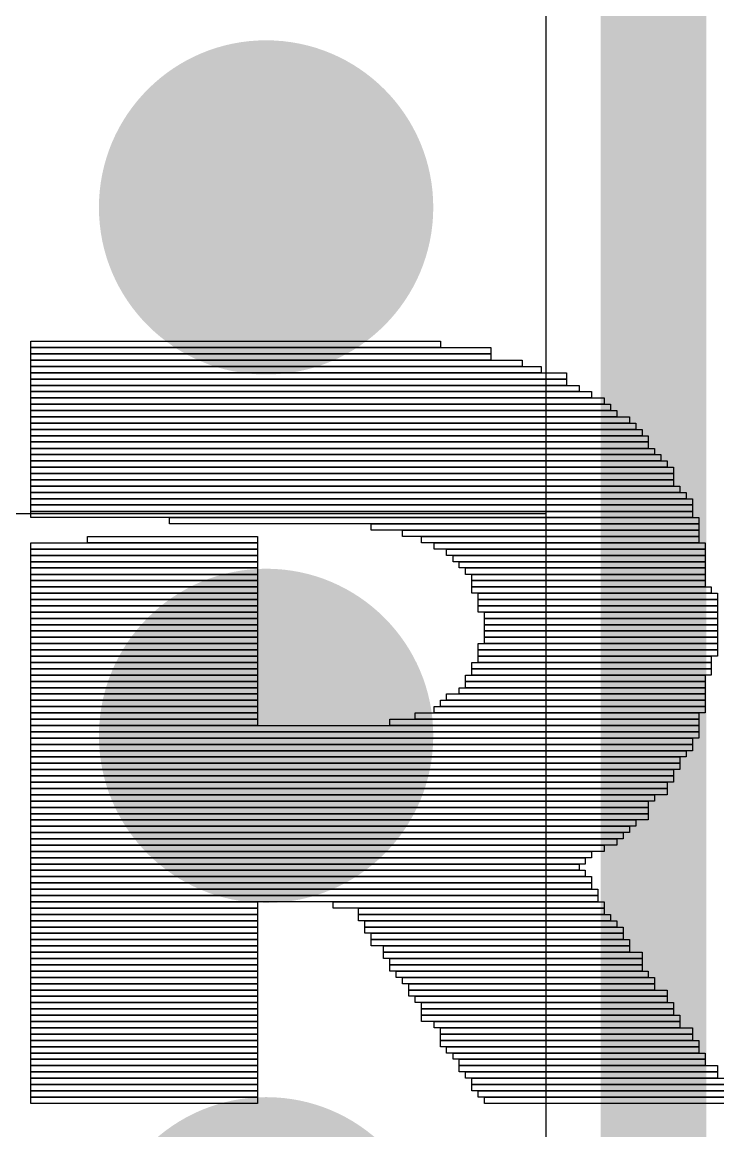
# Model space of a CAD drawing. Header units: millimetres. Extents: x -3 to 5381, y -54 to 5355.
# Drawn here: x 18.871 to 20.55, y -9.028 to -6.363 of the extents above; entities that cross this region are included whole.
import ezdxf

# ---------------------------------------------------------------- set-up
doc = ezdxf.new("R2010")
doc.units = ezdxf.units.MM
for name, color, linetype in [('BottomLayer', 5, 'Continuous'), ('BottomSolder', 6, 'Continuous'), ('TopLayer', 1, 'Continuous'), ('TopOverlay', 2, 'Continuous'), ('TopSolder', 216, 'Continuous'), ('ViaHoleLayer', 16, 'Continuous')]:
    doc.layers.add(name, color=color, linetype=linetype)

msp = doc.modelspace()

# ---------------------------------------------------------------- hatches: boundary and pattern name
at = {"layer": 'BottomLayer'}
h = msp.add_hatch(color=5, dxfattribs=at)
edge = h.paths.add_edge_path()
edge.add_arc((19.4572, -6.8082), 0.3, 0, 360)
h = msp.add_hatch(color=5, dxfattribs=at)
edge = h.paths.add_edge_path()
edge.add_arc((19.4572, -8.0782), 0.3, 0, 360)
at = {"layer": 'BottomSolder'}
h = msp.add_hatch(color=6, dxfattribs=at)
edge = h.paths.add_edge_path()
edge.add_arc((19.4572, -6.8082), 0.4016, 0, 360)
h = msp.add_hatch(color=6, dxfattribs=at)
edge = h.paths.add_edge_path()
edge.add_arc((19.4572, -8.0782), 0.4016, 0, 360)
h = msp.add_hatch(color=6, dxfattribs=at)
edge = h.paths.add_edge_path()
edge.add_arc((19.4572, -9.3482), 0.4016, 0, 360)
at = {"layer": 'TopLayer'}
h = msp.add_hatch(color=1, dxfattribs=at)
edge = h.paths.add_edge_path()
edge.add_arc((19.4572, -6.8082), 0.3, 0, 360)
h = msp.add_hatch(color=1, dxfattribs=at)
edge = h.paths.add_edge_path()
edge.add_arc((19.4572, -8.0782), 0.3, 0, 360)
at = {"layer": 'TopSolder'}
h = msp.add_hatch(color=216, dxfattribs=at)
edge = h.paths.add_edge_path()
edge.add_arc((19.4572, -6.8082), 0.4016, 0, 360)
h = msp.add_hatch(color=216, dxfattribs=at)
edge = h.paths.add_edge_path()
edge.add_arc((19.4572, -8.0782), 0.4016, 0, 360)
h = msp.add_hatch(color=216, dxfattribs=at)
edge = h.paths.add_edge_path()
edge.add_arc((19.4572, -9.3482), 0.4016, 0, 360)
at = {"layer": 'ViaHoleLayer'}
h = msp.add_hatch(color=16, dxfattribs=at)
edge = h.paths.add_edge_path()
edge.add_arc((19.4572, -6.8082), 0.15, 0, 360)
h = msp.add_hatch(color=16, dxfattribs=at)
edge = h.paths.add_edge_path()
edge.add_arc((19.4572, -8.0782), 0.15, 0, 360)

# ---------------------------------------------------------------- linework, layer by layer
at = {"layer": 'TopLayer'}
for p, q in [((20.1289, -3.6296), (20.1289, -7.5445)), ((20.1289, -4.1917), (20.1289, -10.3357)), ((20.1289, -7.5445), (18.8508, -7.5445))]:
    msp.add_line(p, q, dxfattribs=at)
at = {"layer": 'TopLayer', "const_width": 0.254}
msp.add_lwpolyline([(20.3879, -10.4429), (20.3879, -3.5223)], dxfattribs=at)
at = {"layer": 'TopOverlay'}
for p, q in [((18.8917, -7.145), (18.8917, -7.13)), ((18.8917, -7.13), (19.876, -7.13)), ((19.876, -7.13), (19.876, -7.145)), ((19.876, -7.145), (18.8917, -7.145)), ((18.8917, -7.1602), (18.8917, -7.145)), ((18.8917, -7.145), (19.9969, -7.145)), ((18.8917, -7.1752), (18.8917, -7.1602)), ((18.8917, -7.1602), (19.9969, -7.1602)), ((19.9969, -7.1602), (18.8917, -7.1602)), ((19.9969, -7.145), (19.9969, -7.1602)), ((19.9969, -7.1602), (19.9969, -7.1752)), ((19.9969, -7.1752), (18.8917, -7.1752)), ((18.8917, -7.1904), (18.8917, -7.1752)), ((18.8917, -7.1752), (20.0726, -7.1752)), ((20.0726, -7.1904), (18.8917, -7.1904)), ((18.8917, -7.2057), (18.8917, -7.1904)), ((18.8917, -7.1904), (20.118, -7.1904)), ((20.0726, -7.1752), (20.0726, -7.1904)), ((20.118, -7.1904), (20.118, -7.2057)), ((20.118, -7.2057), (18.8917, -7.2057)), ((18.8917, -7.2207), (18.8917, -7.2057)), ((18.8917, -7.2057), (20.1787, -7.2057)), ((20.1787, -7.2207), (18.8917, -7.2207)), ((18.8917, -7.2359), (18.8917, -7.2207)), ((18.8917, -7.2207), (20.1787, -7.2207)), ((20.1787, -7.2057), (20.1787, -7.2207)), ((20.1787, -7.2207), (20.1787, -7.2359)), ((20.1787, -7.2359), (18.8917, -7.2359)), ((18.8917, -7.2509), (18.8917, -7.2359)), ((18.8917, -7.2359), (20.209, -7.2359)), ((20.209, -7.2359), (20.209, -7.2509)), ((20.209, -7.2509), (18.8917, -7.2509)), ((18.8917, -7.2661), (18.8917, -7.2509)), ((18.8917, -7.2509), (20.2392, -7.2509)), ((20.2392, -7.2661), (18.8917, -7.2661)), ((18.8917, -7.2814), (18.8917, -7.2661)), ((18.8917, -7.2661), (20.2694, -7.2661)), ((20.2392, -7.2509), (20.2392, -7.2661)), ((20.2694, -7.2661), (20.2694, -7.2814)), ((20.2694, -7.2814), (18.8917, -7.2814)), ((18.8917, -7.2964), (18.8917, -7.2814)), ((18.8917, -7.2814), (20.2846, -7.2814)), ((20.2846, -7.2964), (18.8917, -7.2964)), ((18.8917, -7.3116), (18.8917, -7.2964)), ((18.8917, -7.2964), (20.2996, -7.2964)), ((20.2846, -7.2814), (20.2846, -7.2964)), ((20.2996, -7.2964), (20.2996, -7.3116)), ((20.2996, -7.3116), (18.8917, -7.3116)), ((18.8917, -7.3266), (18.8917, -7.3116)), ((18.8917, -7.3116), (20.3301, -7.3116)), ((20.3301, -7.3266), (18.8917, -7.3266)), ((18.8917, -7.3418), (18.8917, -7.3266)), ((18.8917, -7.3266), (20.3451, -7.3266)), ((20.3301, -7.3116), (20.3301, -7.3266)), ((20.3451, -7.3266), (20.3451, -7.3418)), ((20.3451, -7.3418), (18.8917, -7.3418)), ((18.8917, -7.3571), (18.8917, -7.3418)), ((18.8917, -7.3418), (20.3603, -7.3418)), ((20.3603, -7.3418), (20.3603, -7.3571)), ((20.3603, -7.3571), (18.8917, -7.3571)), ((18.8917, -7.372), (18.8917, -7.3571)), ((18.8917, -7.3571), (20.3753, -7.3571)), ((20.3753, -7.372), (18.8917, -7.372)), ((18.8917, -7.3873), (18.8917, -7.372)), ((18.8917, -7.372), (20.3753, -7.372)), ((20.3753, -7.3571), (20.3753, -7.372)), ((20.3753, -7.372), (20.3753, -7.3873)), ((20.3753, -7.3873), (18.8917, -7.3873)), ((18.8917, -7.4023), (18.8917, -7.3873)), ((18.8917, -7.3873), (20.3906, -7.3873)), ((20.3906, -7.4023), (18.8917, -7.4023)), ((18.8917, -7.4175), (18.8917, -7.4023)), ((18.8917, -7.4023), (20.4058, -7.4023)), ((20.3906, -7.3873), (20.3906, -7.4023)), ((20.4058, -7.4023), (20.4058, -7.4175)), ((20.4058, -7.4175), (18.8917, -7.4175)), ((18.8917, -7.4328), (18.8917, -7.4175)), ((18.8917, -7.4175), (20.4208, -7.4175)), ((20.4208, -7.4328), (18.8917, -7.4328)), ((18.8917, -7.4477), (18.8917, -7.4328)), ((18.8917, -7.4328), (20.436, -7.4328)), ((20.4208, -7.4175), (20.4208, -7.4328)), ((20.436, -7.4328), (20.436, -7.4477)), ((20.436, -7.4477), (18.8917, -7.4477)), ((18.8917, -7.463), (18.8917, -7.4477)), ((18.8917, -7.4477), (20.436, -7.4477)), ((20.436, -7.4477), (20.436, -7.463)), ((20.436, -7.463), (18.8917, -7.463)), ((18.8917, -7.478), (18.8917, -7.463)), ((18.8917, -7.463), (20.436, -7.463)), ((20.436, -7.478), (18.8917, -7.478)), ((18.8917, -7.4932), (18.8917, -7.478)), ((18.8917, -7.478), (20.451, -7.478)), ((20.436, -7.463), (20.436, -7.478)), ((20.451, -7.478), (20.451, -7.4932)), ((20.451, -7.4932), (18.8917, -7.4932)), ((18.8917, -7.5084), (18.8917, -7.4932)), ((18.8917, -7.4932), (20.4663, -7.4932)), ((20.4663, -7.5084), (18.8917, -7.5084)), ((18.8917, -7.5234), (18.8917, -7.5084)), ((18.8917, -7.5084), (20.4815, -7.5084)), ((20.4663, -7.4932), (20.4663, -7.5084)), ((20.4815, -7.5084), (20.4815, -7.5234)), ((20.4815, -7.5234), (18.8917, -7.5234)), ((18.8917, -7.5387), (18.8917, -7.5234)), ((18.8917, -7.5234), (20.4815, -7.5234)), ((20.4815, -7.5387), (18.8917, -7.5387)), ((18.8917, -7.5537), (18.8917, -7.5387)), ((18.8917, -7.5387), (20.4815, -7.5387)), ((20.4815, -7.5234), (20.4815, -7.5387)), ((20.4815, -7.5387), (20.4815, -7.5537)), ((20.4815, -7.5537), (18.8917, -7.5537)), ((19.225, -7.5689), (19.225, -7.5537)), ((19.225, -7.5537), (20.4965, -7.5537)), ((20.4965, -7.5537), (20.4965, -7.5689)), ((20.4965, -7.5689), (19.225, -7.5689)), ((19.7093, -7.5841), (19.7093, -7.5689)), ((19.7093, -7.5689), (20.4965, -7.5689)), ((20.4965, -7.5841), (19.7093, -7.5841)), ((19.785, -7.5991), (19.785, -7.5841)), ((19.785, -7.5841), (20.4965, -7.5841)), ((20.4965, -7.5689), (20.4965, -7.5841)), ((20.4965, -7.5841), (20.4965, -7.5991)), ((18.8917, -7.6293), (18.8917, -7.6144)), ((18.8917, -7.6144), (19.4368, -7.6144)), ((19.0281, -7.6144), (19.0281, -7.5991)), ((19.0281, -7.5991), (19.4368, -7.5991)), ((19.4368, -7.6144), (19.0281, -7.6144)), ((19.4368, -7.5991), (19.4368, -7.6144)), ((19.4368, -7.6144), (19.4368, -7.6293)), ((20.4965, -7.5991), (19.785, -7.5991)), ((19.8305, -7.6144), (19.8305, -7.5991)), ((19.8305, -7.5991), (20.4965, -7.5991)), ((20.4965, -7.6144), (19.8305, -7.6144)), ((19.8607, -7.6293), (19.8607, -7.6144)), ((19.8607, -7.6144), (20.5117, -7.6144)), ((20.4965, -7.5991), (20.4965, -7.6144)), ((20.5117, -7.6144), (20.5117, -7.6293)), ((19.4368, -7.6293), (18.8917, -7.6293)), ((18.8917, -7.6446), (18.8917, -7.6293)), ((18.8917, -7.6293), (19.4368, -7.6293)), ((19.4368, -7.6446), (18.8917, -7.6446)), ((18.8917, -7.6598), (18.8917, -7.6446)), ((18.8917, -7.6446), (19.4368, -7.6446)), ((19.4368, -7.6293), (19.4368, -7.6446)), ((19.4368, -7.6446), (19.4368, -7.6598)), ((20.5117, -7.6293), (19.8607, -7.6293)), ((19.8909, -7.6446), (19.8909, -7.6293)), ((19.8909, -7.6293), (20.5117, -7.6293)), ((20.5117, -7.6446), (19.8909, -7.6446)), ((19.9062, -7.6598), (19.9062, -7.6446)), ((19.9062, -7.6446), (20.5117, -7.6446)), ((20.5117, -7.6293), (20.5117, -7.6446)), ((20.5117, -7.6446), (20.5117, -7.6598)), ((19.4368, -7.6598), (18.8917, -7.6598)), ((18.8917, -7.6748), (18.8917, -7.6598)), ((18.8917, -7.6598), (19.4368, -7.6598)), ((19.4368, -7.6598), (19.4368, -7.6748)), ((20.5117, -7.6598), (19.9062, -7.6598)), ((19.9212, -7.6748), (19.9212, -7.6598)), ((19.9212, -7.6598), (20.5117, -7.6598)), ((20.5117, -7.6598), (20.5117, -7.6748)), ((19.4368, -7.6748), (18.8917, -7.6748)), ((18.8917, -7.6901), (18.8917, -7.6748)), ((18.8917, -7.6748), (19.4368, -7.6748)), ((19.4368, -7.6901), (18.8917, -7.6901)), ((18.8917, -7.705), (18.8917, -7.6901)), ((18.8917, -7.6901), (19.4368, -7.6901)), ((19.4368, -7.6748), (19.4368, -7.6901)), ((19.4368, -7.6901), (19.4368, -7.705)), ((20.5117, -7.6748), (19.9212, -7.6748)), ((19.9364, -7.6901), (19.9364, -7.6748)), ((19.9364, -7.6748), (20.5117, -7.6748)), ((20.5117, -7.6901), (19.9364, -7.6901)), ((19.9516, -7.705), (19.9516, -7.6901)), ((19.9516, -7.6901), (20.5117, -7.6901)), ((20.5117, -7.6748), (20.5117, -7.6901)), ((20.5117, -7.6901), (20.5117, -7.705)), ((19.4368, -7.705), (18.8917, -7.705)), ((18.8917, -7.7203), (18.8917, -7.705)), ((18.8917, -7.705), (19.4368, -7.705)), ((19.4368, -7.7203), (18.8917, -7.7203)), ((18.8917, -7.7355), (18.8917, -7.7203)), ((18.8917, -7.7203), (19.4368, -7.7203)), ((19.4368, -7.705), (19.4368, -7.7203)), ((19.4368, -7.7203), (19.4368, -7.7355)), ((20.5117, -7.705), (19.9516, -7.705)), ((19.9516, -7.7203), (19.9516, -7.705)), ((19.9516, -7.705), (20.5117, -7.705)), ((20.5117, -7.7203), (19.9516, -7.7203)), ((19.9516, -7.7355), (19.9516, -7.7203)), ((19.9516, -7.7203), (20.5267, -7.7203)), ((20.5117, -7.705), (20.5117, -7.7203)), ((20.5267, -7.7203), (20.5267, -7.7355)), ((19.4368, -7.7355), (18.8917, -7.7355)), ((18.8917, -7.7505), (18.8917, -7.7355)), ((18.8917, -7.7355), (19.4368, -7.7355)), ((19.4368, -7.7505), (18.8917, -7.7505)), ((18.8917, -7.7657), (18.8917, -7.7505)), ((18.8917, -7.7505), (19.4368, -7.7505)), ((19.4368, -7.7355), (19.4368, -7.7505)), ((19.4368, -7.7505), (19.4368, -7.7657)), ((20.5267, -7.7355), (19.9516, -7.7355)), ((19.9666, -7.7505), (19.9666, -7.7355)), ((19.9666, -7.7355), (20.5419, -7.7355)), ((20.5419, -7.7505), (19.9666, -7.7505)), ((19.9666, -7.7657), (19.9666, -7.7505)), ((19.9666, -7.7505), (20.5419, -7.7505)), ((20.5419, -7.7355), (20.5419, -7.7505)), ((20.5419, -7.7505), (20.5419, -7.7657)), ((19.4368, -7.7657), (18.8917, -7.7657)), ((18.8917, -7.7807), (18.8917, -7.7657)), ((18.8917, -7.7657), (19.4368, -7.7657)), ((19.4368, -7.7657), (19.4368, -7.7807)), ((20.5419, -7.7657), (19.9666, -7.7657)), ((19.9666, -7.7807), (19.9666, -7.7657)), ((19.9666, -7.7657), (20.5419, -7.7657)), ((20.5419, -7.7657), (20.5419, -7.7807)), ((19.4368, -7.7807), (18.8917, -7.7807)), ((18.8917, -7.796), (18.8917, -7.7807)), ((18.8917, -7.7807), (19.4368, -7.7807)), ((19.4368, -7.796), (18.8917, -7.796)), ((18.8917, -7.8112), (18.8917, -7.796)), ((18.8917, -7.796), (19.4368, -7.796)), ((19.4368, -7.7807), (19.4368, -7.796)), ((19.4368, -7.796), (19.4368, -7.8112)), ((20.5419, -7.7807), (19.9666, -7.7807)), ((19.9819, -7.796), (19.9819, -7.7807)), ((19.9819, -7.7807), (20.5419, -7.7807)), ((20.5419, -7.796), (19.9819, -7.796)), ((19.9819, -7.8112), (19.9819, -7.796)), ((19.9819, -7.796), (20.5419, -7.796)), ((20.5419, -7.7807), (20.5419, -7.796)), ((20.5419, -7.796), (20.5419, -7.8112)), ((19.4368, -7.8112), (18.8917, -7.8112)), ((18.8917, -7.8262), (18.8917, -7.8112)), ((18.8917, -7.8112), (19.4368, -7.8112)), ((19.4368, -7.8262), (18.8917, -7.8262)), ((18.8917, -7.8414), (18.8917, -7.8262)), ((18.8917, -7.8262), (19.4368, -7.8262)), ((19.4368, -7.8112), (19.4368, -7.8262)), ((19.4368, -7.8262), (19.4368, -7.8414)), ((20.5419, -7.8112), (19.9819, -7.8112)), ((19.9819, -7.8262), (19.9819, -7.8112)), ((19.9819, -7.8112), (20.5419, -7.8112)), ((20.5419, -7.8262), (19.9819, -7.8262)), ((19.9819, -7.8414), (19.9819, -7.8262)), ((19.9819, -7.8262), (20.5419, -7.8262)), ((20.5419, -7.8112), (20.5419, -7.8262)), ((20.5419, -7.8262), (20.5419, -7.8414)), ((19.4368, -7.8414), (18.8917, -7.8414)), ((18.8917, -7.8564), (18.8917, -7.8414)), ((18.8917, -7.8414), (19.4368, -7.8414)), ((19.4368, -7.8564), (18.8917, -7.8564)), ((18.8917, -7.8717), (18.8917, -7.8564)), ((18.8917, -7.8564), (19.4368, -7.8564)), ((19.4368, -7.8414), (19.4368, -7.8564)), ((19.4368, -7.8564), (19.4368, -7.8717)), ((19.9666, -7.8717), (19.9666, -7.8564)), ((19.9666, -7.8564), (20.5419, -7.8564)), ((20.5419, -7.8414), (19.9819, -7.8414)), ((19.9819, -7.8564), (19.9819, -7.8414)), ((19.9819, -7.8414), (20.5419, -7.8414)), ((20.5419, -7.8564), (19.9819, -7.8564)), ((20.5419, -7.8414), (20.5419, -7.8564)), ((20.5419, -7.8564), (20.5419, -7.8717)), ((19.4368, -7.8717), (18.8917, -7.8717)), ((18.8917, -7.8869), (18.8917, -7.8717)), ((18.8917, -7.8717), (19.4368, -7.8717)), ((19.4368, -7.8869), (18.8917, -7.8869)), ((18.8917, -7.9019), (18.8917, -7.8869)), ((18.8917, -7.8869), (19.4368, -7.8869)), ((19.4368, -7.8717), (19.4368, -7.8869)), ((19.4368, -7.8869), (19.4368, -7.9019)), ((20.5419, -7.8717), (19.9666, -7.8717)), ((19.9666, -7.8869), (19.9666, -7.8717)), ((19.9666, -7.8717), (20.5419, -7.8717)), ((20.5419, -7.8869), (19.9666, -7.8869)), ((19.9666, -7.9019), (19.9666, -7.8869)), ((19.9666, -7.8869), (20.5267, -7.8869)), ((20.5267, -7.8869), (20.5267, -7.9019)), ((20.5419, -7.8717), (20.5419, -7.8869)), ((19.4368, -7.9019), (18.8917, -7.9019)), ((18.8917, -7.9171), (18.8917, -7.9019)), ((18.8917, -7.9019), (19.4368, -7.9019)), ((19.4368, -7.9019), (19.4368, -7.9171)), ((19.9516, -7.9171), (19.9516, -7.9019)), ((19.9516, -7.9019), (20.5267, -7.9019)), ((20.5267, -7.9019), (19.9666, -7.9019)), ((20.5267, -7.9019), (20.5267, -7.9171)), ((19.4368, -7.9171), (18.8917, -7.9171)), ((18.8917, -7.9321), (18.8917, -7.9171)), ((18.8917, -7.9171), (19.4368, -7.9171)), ((19.4368, -7.9321), (18.8917, -7.9321)), ((18.8917, -7.9474), (18.8917, -7.9321)), ((18.8917, -7.9321), (19.4368, -7.9321)), ((19.4368, -7.9171), (19.4368, -7.9321)), ((19.4368, -7.9321), (19.4368, -7.9474)), ((19.9364, -7.9474), (19.9364, -7.9321)), ((19.9364, -7.9321), (20.5117, -7.9321)), ((20.5267, -7.9171), (19.9516, -7.9171)), ((19.9516, -7.9321), (19.9516, -7.9171)), ((19.9516, -7.9171), (20.5267, -7.9171)), ((20.5267, -7.9321), (19.9516, -7.9321)), ((20.5117, -7.9321), (20.5117, -7.9474)), ((20.5267, -7.9171), (20.5267, -7.9321)), ((19.4368, -7.9474), (18.8917, -7.9474)), ((18.8917, -7.9626), (18.8917, -7.9474)), ((18.8917, -7.9474), (19.4368, -7.9474)), ((19.4368, -7.9626), (18.8917, -7.9626)), ((18.8917, -7.9776), (18.8917, -7.9626)), ((18.8917, -7.9626), (19.4368, -7.9626)), ((19.4368, -7.9474), (19.4368, -7.9626)), ((19.4368, -7.9626), (19.4368, -7.9776)), ((19.9212, -7.9776), (19.9212, -7.9626)), ((19.9212, -7.9626), (20.5117, -7.9626)), ((20.5117, -7.9474), (19.9364, -7.9474)), ((19.9364, -7.9626), (19.9364, -7.9474)), ((19.9364, -7.9474), (20.5117, -7.9474)), ((20.5117, -7.9626), (19.9364, -7.9626)), ((20.5117, -7.9474), (20.5117, -7.9626)), ((20.5117, -7.9626), (20.5117, -7.9776)), ((19.4368, -7.9776), (18.8917, -7.9776)), ((18.8917, -7.9928), (18.8917, -7.9776)), ((18.8917, -7.9776), (19.4368, -7.9776)), ((19.4368, -7.9928), (18.8917, -7.9928)), ((18.8917, -8.0078), (18.8917, -7.9928)), ((18.8917, -7.9928), (19.4368, -7.9928)), ((19.4368, -7.9776), (19.4368, -7.9928)), ((19.4368, -7.9928), (19.4368, -8.0078)), ((19.876, -8.0078), (19.876, -7.9928)), ((19.876, -7.9928), (20.5117, -7.9928)), ((19.8909, -7.9928), (19.8909, -7.9776)), ((19.8909, -7.9776), (20.5117, -7.9776)), ((20.5117, -7.9928), (19.8909, -7.9928)), ((20.5117, -7.9776), (19.9212, -7.9776)), ((20.5117, -7.9776), (20.5117, -7.9928)), ((20.5117, -7.9928), (20.5117, -8.0078)), ((19.4368, -8.0078), (18.8917, -8.0078)), ((18.8917, -8.023), (18.8917, -8.0078)), ((18.8917, -8.0078), (19.4368, -8.0078)), ((19.4368, -8.0078), (19.4368, -8.023)), ((19.8607, -8.023), (19.8607, -8.0078)), ((19.8607, -8.0078), (20.5117, -8.0078)), ((20.5117, -8.0078), (19.876, -8.0078)), ((20.5117, -8.0078), (20.5117, -8.023)), ((19.4368, -8.023), (18.8917, -8.023)), ((18.8917, -8.0383), (18.8917, -8.023)), ((18.8917, -8.023), (19.4368, -8.023)), ((19.4368, -8.0383), (18.8917, -8.0383)), ((18.8917, -8.0533), (18.8917, -8.0383)), ((18.8917, -8.0383), (19.4368, -8.0383)), ((19.4368, -8.023), (19.4368, -8.0383)), ((19.4368, -8.0383), (19.4368, -8.0533)), ((19.7548, -8.0533), (19.7548, -8.0383)), ((19.7548, -8.0383), (20.4965, -8.0383)), ((19.8153, -8.0383), (19.8153, -8.023)), ((19.8153, -8.023), (20.4965, -8.023)), ((20.4965, -8.0383), (19.8153, -8.0383)), ((20.5117, -8.023), (19.8607, -8.023)), ((20.4965, -8.023), (20.4965, -8.0383)), ((20.4965, -8.0383), (20.4965, -8.0533)), ((18.8917, -8.0685), (18.8917, -8.0533)), ((18.8917, -8.0533), (20.4965, -8.0533)), ((19.4368, -8.0533), (18.8917, -8.0533)), ((20.4965, -8.0685), (18.8917, -8.0685)), ((18.8917, -8.0835), (18.8917, -8.0685)), ((18.8917, -8.0685), (20.4965, -8.0685)), ((20.4965, -8.0533), (19.7548, -8.0533)), ((20.4965, -8.0533), (20.4965, -8.0685)), ((20.4965, -8.0685), (20.4965, -8.0835)), ((20.4965, -8.0835), (18.8917, -8.0835)), ((18.8917, -8.0987), (18.8917, -8.0835)), ((18.8917, -8.0835), (20.4815, -8.0835)), ((20.4815, -8.0987), (18.8917, -8.0987)), ((18.8917, -8.114), (18.8917, -8.0987)), ((18.8917, -8.0987), (20.4815, -8.0987)), ((20.4815, -8.0835), (20.4815, -8.0987)), ((20.4815, -8.0987), (20.4815, -8.114)), ((20.4815, -8.114), (18.8917, -8.114)), ((18.8917, -8.129), (18.8917, -8.114)), ((18.8917, -8.114), (20.4663, -8.114)), ((20.4663, -8.114), (20.4663, -8.129)), ((20.4663, -8.129), (18.8917, -8.129)), ((18.8917, -8.1442), (18.8917, -8.129)), ((18.8917, -8.129), (20.451, -8.129)), ((20.451, -8.1442), (18.8917, -8.1442)), ((18.8917, -8.1594), (18.8917, -8.1442)), ((18.8917, -8.1442), (20.451, -8.1442)), ((20.451, -8.129), (20.451, -8.1442)), ((20.451, -8.1442), (20.451, -8.1594)), ((20.451, -8.1594), (18.8917, -8.1594)), ((18.8917, -8.1744), (18.8917, -8.1594)), ((18.8917, -8.1594), (20.436, -8.1594)), ((20.436, -8.1744), (18.8917, -8.1744)), ((18.8917, -8.1897), (18.8917, -8.1744)), ((18.8917, -8.1744), (20.436, -8.1744)), ((20.436, -8.1594), (20.436, -8.1744)), ((20.436, -8.1744), (20.436, -8.1897)), ((20.436, -8.1897), (18.8917, -8.1897)), ((18.8917, -8.2047), (18.8917, -8.1897)), ((18.8917, -8.1897), (20.4208, -8.1897)), ((20.4208, -8.2047), (18.8917, -8.2047)), ((18.8917, -8.2199), (18.8917, -8.2047)), ((18.8917, -8.2047), (20.4208, -8.2047)), ((20.4208, -8.1897), (20.4208, -8.2047)), ((20.4208, -8.2047), (20.4208, -8.2199)), ((20.4208, -8.2199), (18.8917, -8.2199)), ((18.8917, -8.2351), (18.8917, -8.2199)), ((18.8917, -8.2199), (20.3906, -8.2199)), ((20.3906, -8.2199), (20.3906, -8.2351)), ((20.3906, -8.2351), (18.8917, -8.2351)), ((18.8917, -8.2501), (18.8917, -8.2351)), ((18.8917, -8.2351), (20.3753, -8.2351)), ((20.3753, -8.2501), (18.8917, -8.2501)), ((18.8917, -8.2654), (18.8917, -8.2501)), ((18.8917, -8.2501), (20.3753, -8.2501)), ((20.3753, -8.2351), (20.3753, -8.2501)), ((20.3753, -8.2501), (20.3753, -8.2654)), ((20.3753, -8.2654), (18.8917, -8.2654)), ((18.8917, -8.2804), (18.8917, -8.2654)), ((18.8917, -8.2654), (20.3753, -8.2654)), ((20.3753, -8.2804), (18.8917, -8.2804)), ((18.8917, -8.2956), (18.8917, -8.2804)), ((18.8917, -8.2804), (20.3451, -8.2804)), ((20.3451, -8.2804), (20.3451, -8.2956)), ((20.3753, -8.2654), (20.3753, -8.2804)), ((20.3451, -8.2956), (18.8917, -8.2956)), ((18.8917, -8.3108), (18.8917, -8.2956)), ((18.8917, -8.2956), (20.3301, -8.2956)), ((20.3301, -8.3108), (18.8917, -8.3108)), ((18.8917, -8.3258), (18.8917, -8.3108)), ((18.8917, -8.3108), (20.3149, -8.3108)), ((20.3149, -8.3108), (20.3149, -8.3258)), ((20.3301, -8.2956), (20.3301, -8.3108)), ((20.3149, -8.3258), (18.8917, -8.3258)), ((18.8917, -8.3411), (18.8917, -8.3258)), ((18.8917, -8.3258), (20.2996, -8.3258)), ((20.2996, -8.3258), (20.2996, -8.3411)), ((20.2996, -8.3411), (18.8917, -8.3411)), ((18.8917, -8.356), (18.8917, -8.3411)), ((18.8917, -8.3411), (20.2694, -8.3411)), ((20.2694, -8.356), (18.8917, -8.356)), ((18.8917, -8.3713), (18.8917, -8.356)), ((18.8917, -8.356), (20.2392, -8.356)), ((20.2392, -8.356), (20.2392, -8.3713)), ((20.2694, -8.3411), (20.2694, -8.356)), ((20.2392, -8.3713), (18.8917, -8.3713)), ((18.8917, -8.3865), (18.8917, -8.3713)), ((18.8917, -8.3713), (20.2239, -8.3713)), ((20.2239, -8.3865), (18.8917, -8.3865)), ((18.8917, -8.4015), (18.8917, -8.3865)), ((18.8917, -8.3865), (20.209, -8.3865)), ((20.209, -8.3865), (20.209, -8.4015)), ((20.2239, -8.3713), (20.2239, -8.3865)), ((20.209, -8.4015), (18.8917, -8.4015)), ((18.8917, -8.4167), (18.8917, -8.4015)), ((18.8917, -8.4015), (20.2239, -8.4015)), ((20.2239, -8.4167), (18.8917, -8.4167)), ((18.8917, -8.4317), (18.8917, -8.4167)), ((18.8917, -8.4167), (20.2392, -8.4167)), ((20.2239, -8.4015), (20.2239, -8.4167)), ((20.2392, -8.4167), (20.2392, -8.4317)), ((20.2392, -8.4317), (18.8917, -8.4317)), ((18.8917, -8.447), (18.8917, -8.4317)), ((18.8917, -8.4317), (20.2392, -8.4317)), ((20.2392, -8.4317), (20.2392, -8.447)), ((20.2392, -8.447), (18.8917, -8.447)), ((18.8917, -8.4622), (18.8917, -8.447)), ((18.8917, -8.447), (20.2544, -8.447)), ((20.2544, -8.4622), (18.8917, -8.4622)), ((18.8917, -8.4772), (18.8917, -8.4622)), ((18.8917, -8.4622), (20.2544, -8.4622)), ((20.2544, -8.447), (20.2544, -8.4622)), ((20.2544, -8.4622), (20.2544, -8.4772)), ((20.2544, -8.4772), (18.8917, -8.4772)), ((18.8917, -8.4924), (18.8917, -8.4772)), ((18.8917, -8.4772), (19.4368, -8.4772)), ((19.4368, -8.4924), (18.8917, -8.4924)), ((18.8917, -8.5074), (18.8917, -8.4924)), ((18.8917, -8.4924), (19.4368, -8.4924)), ((19.4368, -8.4772), (19.4368, -8.4924)), ((19.4368, -8.4924), (19.4368, -8.5074)), ((19.6184, -8.4924), (19.6184, -8.4772)), ((19.6184, -8.4772), (20.2694, -8.4772)), ((20.2694, -8.4924), (19.6184, -8.4924)), ((19.6791, -8.5074), (19.6791, -8.4924)), ((19.6791, -8.4924), (20.2694, -8.4924)), ((20.2694, -8.4772), (20.2694, -8.4924)), ((20.2694, -8.4924), (20.2694, -8.5074)), ((19.4368, -8.5074), (18.8917, -8.5074)), ((18.8917, -8.5227), (18.8917, -8.5074)), ((18.8917, -8.5074), (19.4368, -8.5074)), ((19.4368, -8.5227), (18.8917, -8.5227)), ((18.8917, -8.5379), (18.8917, -8.5227)), ((18.8917, -8.5227), (19.4368, -8.5227)), ((19.4368, -8.5074), (19.4368, -8.5227)), ((19.4368, -8.5227), (19.4368, -8.5379)), ((20.2694, -8.5074), (19.6791, -8.5074)), ((19.6791, -8.5227), (19.6791, -8.5074)), ((19.6791, -8.5074), (20.2846, -8.5074)), ((20.2846, -8.5227), (19.6791, -8.5227)), ((19.6941, -8.5379), (19.6941, -8.5227)), ((19.6941, -8.5227), (20.2996, -8.5227)), ((20.2846, -8.5074), (20.2846, -8.5227)), ((20.2996, -8.5227), (20.2996, -8.5379)), ((19.4368, -8.5379), (18.8917, -8.5379)), ((18.8917, -8.5529), (18.8917, -8.5379)), ((18.8917, -8.5379), (19.4368, -8.5379)), ((19.4368, -8.5529), (18.8917, -8.5529)), ((18.8917, -8.5681), (18.8917, -8.5529)), ((18.8917, -8.5529), (19.4368, -8.5529)), ((19.4368, -8.5379), (19.4368, -8.5529)), ((19.4368, -8.5529), (19.4368, -8.5681)), ((20.2996, -8.5379), (19.6941, -8.5379)), ((19.6941, -8.5529), (19.6941, -8.5379)), ((19.6941, -8.5379), (20.3149, -8.5379)), ((20.3149, -8.5529), (19.6941, -8.5529)), ((19.7093, -8.5681), (19.7093, -8.5529)), ((19.7093, -8.5529), (20.3149, -8.5529)), ((20.3149, -8.5379), (20.3149, -8.5529)), ((20.3149, -8.5529), (20.3149, -8.5681)), ((19.4368, -8.5681), (18.8917, -8.5681)), ((18.8917, -8.5831), (18.8917, -8.5681)), ((18.8917, -8.5681), (19.4368, -8.5681)), ((19.4368, -8.5681), (19.4368, -8.5831)), ((20.3149, -8.5681), (19.7093, -8.5681)), ((19.7093, -8.5831), (19.7093, -8.5681)), ((19.7093, -8.5681), (20.3301, -8.5681)), ((20.3301, -8.5681), (20.3301, -8.5831)), ((19.4368, -8.5831), (18.8917, -8.5831)), ((18.8917, -8.5984), (18.8917, -8.5831)), ((18.8917, -8.5831), (19.4368, -8.5831)), ((19.4368, -8.5984), (18.8917, -8.5984)), ((18.8917, -8.6136), (18.8917, -8.5984)), ((18.8917, -8.5984), (19.4368, -8.5984)), ((19.4368, -8.5831), (19.4368, -8.5984)), ((19.4368, -8.5984), (19.4368, -8.6136)), ((20.3301, -8.5831), (19.7093, -8.5831)), ((19.7396, -8.5984), (19.7396, -8.5831)), ((19.7396, -8.5831), (20.3301, -8.5831)), ((20.3301, -8.5984), (19.7396, -8.5984)), ((19.7396, -8.6136), (19.7396, -8.5984)), ((19.7396, -8.5984), (20.3603, -8.5984)), ((20.3301, -8.5831), (20.3301, -8.5984)), ((20.3603, -8.5984), (20.3603, -8.6136)), ((19.4368, -8.6136), (18.8917, -8.6136)), ((18.8917, -8.6286), (18.8917, -8.6136)), ((18.8917, -8.6136), (19.4368, -8.6136)), ((19.4368, -8.6286), (18.8917, -8.6286)), ((18.8917, -8.6438), (18.8917, -8.6286)), ((18.8917, -8.6286), (19.4368, -8.6286)), ((19.4368, -8.6136), (19.4368, -8.6286)), ((19.4368, -8.6286), (19.4368, -8.6438)), ((20.3603, -8.6136), (19.7396, -8.6136)), ((19.7548, -8.6286), (19.7548, -8.6136)), ((19.7548, -8.6136), (20.3603, -8.6136)), ((20.3603, -8.6286), (19.7548, -8.6286)), ((19.7548, -8.6438), (19.7548, -8.6286)), ((19.7548, -8.6286), (20.3603, -8.6286)), ((20.3603, -8.6136), (20.3603, -8.6286)), ((20.3603, -8.6286), (20.3603, -8.6438)), ((19.4368, -8.6438), (18.8917, -8.6438)), ((18.8917, -8.6588), (18.8917, -8.6438)), ((18.8917, -8.6438), (19.4368, -8.6438)), ((19.4368, -8.6588), (18.8917, -8.6588)), ((18.8917, -8.6741), (18.8917, -8.6588)), ((18.8917, -8.6588), (19.4368, -8.6588)), ((19.4368, -8.6438), (19.4368, -8.6588)), ((19.4368, -8.6588), (19.4368, -8.6741)), ((20.3603, -8.6438), (19.7548, -8.6438)), ((19.7698, -8.6588), (19.7698, -8.6438)), ((19.7698, -8.6438), (20.3753, -8.6438)), ((20.3753, -8.6588), (19.7698, -8.6588)), ((19.785, -8.6741), (19.785, -8.6588)), ((19.785, -8.6588), (20.3906, -8.6588)), ((20.3753, -8.6438), (20.3753, -8.6588)), ((20.3906, -8.6588), (20.3906, -8.6741)), ((19.4368, -8.6741), (18.8917, -8.6741)), ((18.8917, -8.6893), (18.8917, -8.6741)), ((18.8917, -8.6741), (19.4368, -8.6741)), ((19.4368, -8.6741), (19.4368, -8.6893)), ((20.3906, -8.6741), (19.785, -8.6741)), ((19.8003, -8.6893), (19.8003, -8.6741)), ((19.8003, -8.6741), (20.3906, -8.6741)), ((20.3906, -8.6741), (20.3906, -8.6893)), ((19.4368, -8.6893), (18.8917, -8.6893)), ((18.8917, -8.7043), (18.8917, -8.6893)), ((18.8917, -8.6893), (19.4368, -8.6893)), ((19.4368, -8.7043), (18.8917, -8.7043)), ((18.8917, -8.7195), (18.8917, -8.7043)), ((18.8917, -8.7043), (19.4368, -8.7043)), ((19.4368, -8.6893), (19.4368, -8.7043)), ((19.4368, -8.7043), (19.4368, -8.7195)), ((20.3906, -8.6893), (19.8003, -8.6893)), ((19.8003, -8.7043), (19.8003, -8.6893)), ((19.8003, -8.6893), (20.4208, -8.6893)), ((20.4208, -8.7043), (19.8003, -8.7043)), ((19.8153, -8.7195), (19.8153, -8.7043)), ((19.8153, -8.7043), (20.4208, -8.7043)), ((20.4208, -8.6893), (20.4208, -8.7043)), ((20.4208, -8.7043), (20.4208, -8.7195)), ((19.4368, -8.7195), (18.8917, -8.7195)), ((18.8917, -8.7345), (18.8917, -8.7195)), ((18.8917, -8.7195), (19.4368, -8.7195)), ((19.4368, -8.7345), (18.8917, -8.7345)), ((18.8917, -8.7497), (18.8917, -8.7345)), ((18.8917, -8.7345), (19.4368, -8.7345)), ((19.4368, -8.7195), (19.4368, -8.7345)), ((19.4368, -8.7345), (19.4368, -8.7497)), ((20.4208, -8.7195), (19.8153, -8.7195)), ((19.8305, -8.7345), (19.8305, -8.7195)), ((19.8305, -8.7195), (20.436, -8.7195)), ((20.436, -8.7345), (19.8305, -8.7345)), ((19.8305, -8.7497), (19.8305, -8.7345)), ((19.8305, -8.7345), (20.436, -8.7345)), ((20.436, -8.7195), (20.436, -8.7345)), ((20.436, -8.7345), (20.436, -8.7497)), ((19.4368, -8.7497), (18.8917, -8.7497)), ((18.8917, -8.765), (18.8917, -8.7497)), ((18.8917, -8.7497), (19.4368, -8.7497)), ((19.4368, -8.765), (18.8917, -8.765)), ((18.8917, -8.78), (18.8917, -8.765)), ((18.8917, -8.765), (19.4368, -8.765)), ((19.4368, -8.7497), (19.4368, -8.765)), ((19.4368, -8.765), (19.4368, -8.78)), ((20.436, -8.7497), (19.8305, -8.7497)), ((19.8305, -8.765), (19.8305, -8.7497)), ((19.8305, -8.7497), (20.451, -8.7497)), ((20.451, -8.765), (19.8305, -8.765)), ((19.8607, -8.78), (19.8607, -8.765)), ((19.8607, -8.765), (20.451, -8.765)), ((20.451, -8.7497), (20.451, -8.765)), ((20.451, -8.765), (20.451, -8.78)), ((19.4368, -8.78), (18.8917, -8.78)), ((18.8917, -8.7952), (18.8917, -8.78)), ((18.8917, -8.78), (19.4368, -8.78)), ((19.4368, -8.78), (19.4368, -8.7952)), ((20.451, -8.78), (19.8607, -8.78)), ((19.876, -8.7952), (19.876, -8.78)), ((19.876, -8.78), (20.4815, -8.78)), ((20.4815, -8.78), (20.4815, -8.7952)), ((19.4368, -8.7952), (18.8917, -8.7952)), ((18.8917, -8.8102), (18.8917, -8.7952)), ((18.8917, -8.7952), (19.4368, -8.7952)), ((19.4368, -8.8102), (18.8917, -8.8102)), ((18.8917, -8.8254), (18.8917, -8.8102)), ((18.8917, -8.8102), (19.4368, -8.8102)), ((19.4368, -8.7952), (19.4368, -8.8102)), ((19.4368, -8.8102), (19.4368, -8.8254)), ((20.4815, -8.7952), (19.876, -8.7952)), ((19.876, -8.8102), (19.876, -8.7952)), ((19.876, -8.7952), (20.4815, -8.7952)), ((20.4815, -8.8102), (19.876, -8.8102)), ((19.876, -8.8254), (19.876, -8.8102)), ((19.876, -8.8102), (20.4965, -8.8102)), ((20.4815, -8.7952), (20.4815, -8.8102)), ((20.4965, -8.8102), (20.4965, -8.8254)), ((19.4368, -8.8254), (18.8917, -8.8254)), ((18.8917, -8.8407), (18.8917, -8.8254)), ((18.8917, -8.8254), (19.4368, -8.8254)), ((19.4368, -8.8407), (18.8917, -8.8407)), ((18.8917, -8.8557), (18.8917, -8.8407)), ((18.8917, -8.8407), (19.4368, -8.8407)), ((19.4368, -8.8254), (19.4368, -8.8407)), ((19.4368, -8.8407), (19.4368, -8.8557)), ((20.4965, -8.8254), (19.876, -8.8254)), ((19.8909, -8.8407), (19.8909, -8.8254)), ((19.8909, -8.8254), (20.4965, -8.8254)), ((20.4965, -8.8407), (19.8909, -8.8407)), ((19.9062, -8.8557), (19.9062, -8.8407)), ((19.9062, -8.8407), (20.5117, -8.8407)), ((20.4965, -8.8254), (20.4965, -8.8407)), ((20.5117, -8.8407), (20.5117, -8.8557)), ((19.4368, -8.8557), (18.8917, -8.8557)), ((18.8917, -8.8709), (18.8917, -8.8557)), ((18.8917, -8.8557), (19.4368, -8.8557)), ((19.4368, -8.8709), (18.8917, -8.8709)), ((18.8917, -8.8859), (18.8917, -8.8709)), ((18.8917, -8.8709), (19.4368, -8.8709)), ((19.4368, -8.8557), (19.4368, -8.8709)), ((19.4368, -8.8709), (19.4368, -8.8859)), ((20.5117, -8.8557), (19.9062, -8.8557)), ((19.9212, -8.8709), (19.9212, -8.8557)), ((19.9212, -8.8557), (20.5117, -8.8557)), ((20.5117, -8.8709), (19.9212, -8.8709)), ((19.9212, -8.8859), (19.9212, -8.8709)), ((19.9212, -8.8709), (20.5419, -8.8709)), ((20.5117, -8.8557), (20.5117, -8.8709)), ((20.5419, -8.8709), (20.5419, -8.8859)), ((19.4368, -8.8859), (18.8917, -8.8859)), ((18.8917, -8.9011), (18.8917, -8.8859)), ((18.8917, -8.8859), (19.4368, -8.8859)), ((19.4368, -8.8859), (19.4368, -8.9011)), ((20.5419, -8.8859), (19.9212, -8.8859)), ((19.9364, -8.9011), (19.9364, -8.8859)), ((19.9364, -8.8859), (20.5419, -8.8859)), ((20.5419, -8.8859), (20.5419, -8.9011)), ((19.4368, -8.9011), (18.8917, -8.9011)), ((18.8917, -8.9164), (18.8917, -8.9011)), ((18.8917, -8.9011), (19.4368, -8.9011)), ((19.4368, -8.9164), (18.8917, -8.9164)), ((18.8917, -8.9314), (18.8917, -8.9164)), ((18.8917, -8.9164), (19.4368, -8.9164)), ((19.4368, -8.9011), (19.4368, -8.9164)), ((19.4368, -8.9164), (19.4368, -8.9314)), ((20.5419, -8.9011), (19.9364, -8.9011)), ((19.9516, -8.9164), (19.9516, -8.9011)), ((19.9516, -8.9011), (20.5572, -8.9011)), ((20.5572, -8.9164), (19.9516, -8.9164)), ((19.9516, -8.9314), (19.9516, -8.9164)), ((19.9516, -8.9164), (20.5572, -8.9164)), ((19.4368, -8.9314), (18.8917, -8.9314)), ((18.8917, -8.9466), (18.8917, -8.9314)), ((18.8917, -8.9314), (19.4368, -8.9314)), ((19.4368, -8.9466), (18.8917, -8.9466)), ((18.8917, -8.9616), (18.8917, -8.9466)), ((18.8917, -8.9466), (19.4368, -8.9466)), ((19.4368, -8.9314), (19.4368, -8.9466)), ((19.4368, -8.9466), (19.4368, -8.9616)), ((20.5572, -8.9314), (19.9516, -8.9314)), ((19.9666, -8.9466), (19.9666, -8.9314)), ((19.9666, -8.9314), (20.5572, -8.9314)), ((20.5572, -8.9466), (19.9666, -8.9466)), ((19.9819, -8.9616), (19.9819, -8.9466)), ((19.9819, -8.9466), (20.5572, -8.9466)), ((19.4368, -8.9616), (18.8917, -8.9616)), ((20.5572, -8.9616), (19.9819, -8.9616))]:
    msp.add_line(p, q, dxfattribs=at)

doc.saveas('drawing.dxf')
